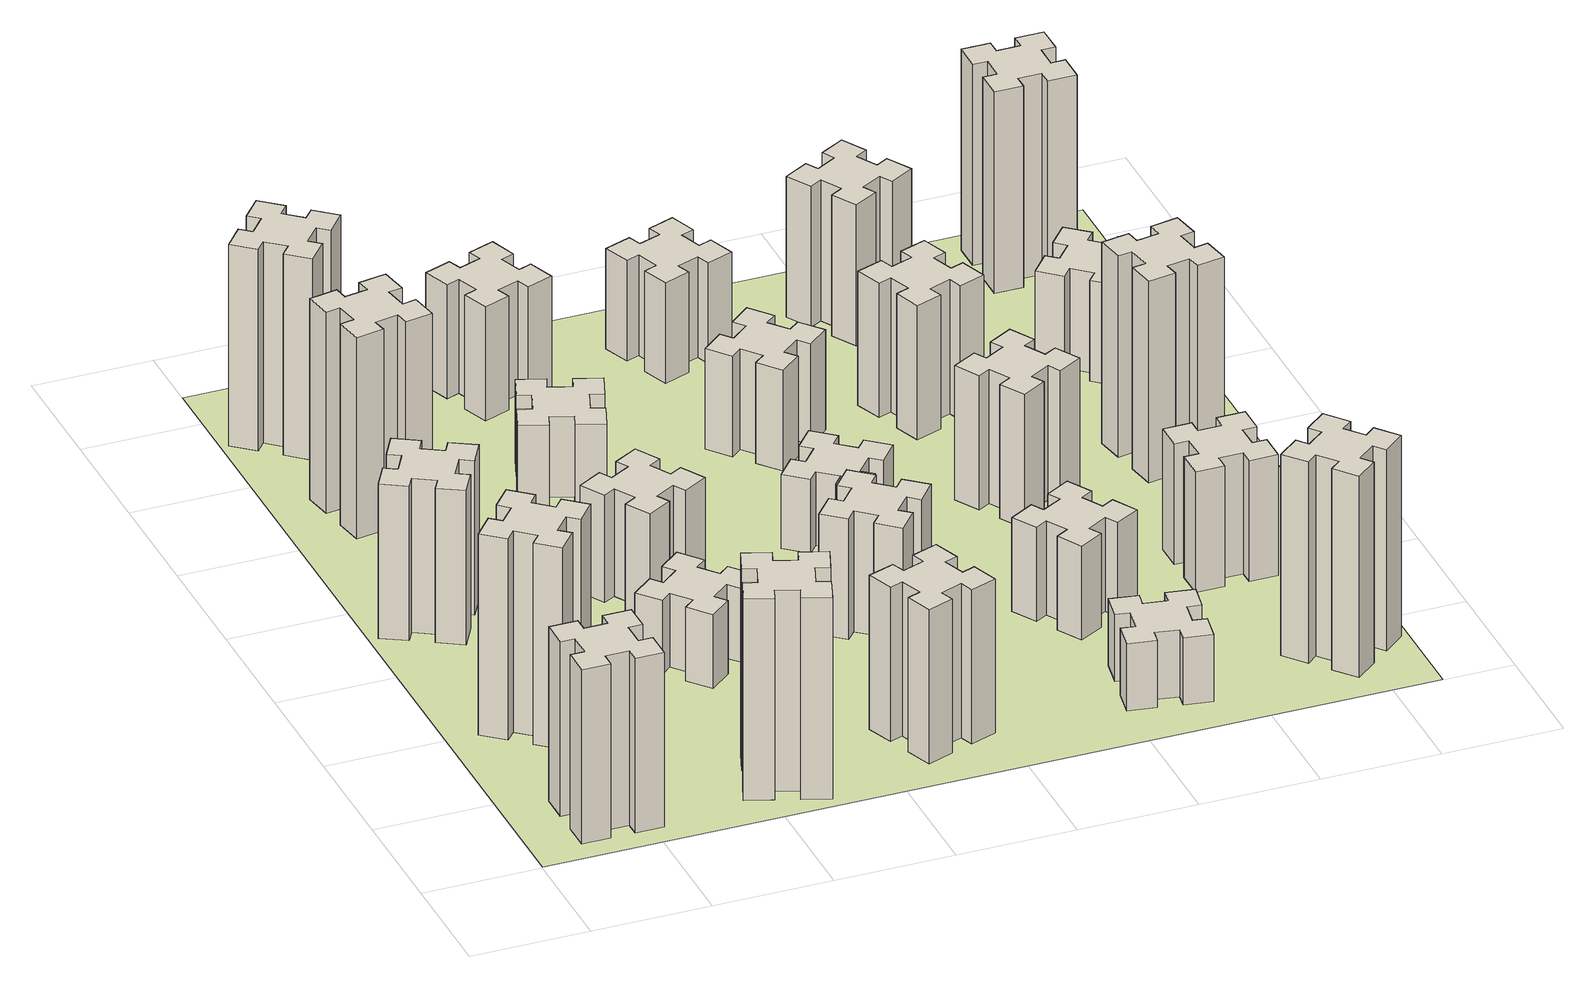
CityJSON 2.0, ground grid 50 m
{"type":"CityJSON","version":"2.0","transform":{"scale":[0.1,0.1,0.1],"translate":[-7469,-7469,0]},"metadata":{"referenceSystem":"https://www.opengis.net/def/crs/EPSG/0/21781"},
"CityObjects":{
"building1":{"type":"Building","attributes":{"class":"1000","function":"1000","usage":"1000","yearOfConstruction":2016,"roofType":"1000","measuredHeight":78,"storeysAboveGround":30,"storeysBelowGround":0},"geometry":[{"type":"Solid","lod":"1","boundaries":[[[[0,1,2,3,4,5,6,7,8,9,10,11,12,13,14,15,16,17,18,19]],[[17,16,20,21]],[[16,15,22,20]],[[15,14,23,22]],[[14,13,24,23]],[[13,12,25,24]],[[12,11,26,25]],[[11,10,27,26]],[[10,9,28,27]],[[9,8,29,28]],[[8,7,30,29]],[[7,6,31,30]],[[6,5,32,31]],[[5,4,33,32]],[[4,3,34,33]],[[3,2,35,34]],[[2,1,36,35]],[[1,0,37,36]],[[0,19,38,37]],[[19,18,39,38]],[[18,17,21,39]],[[24,25,26,27,28,29,30,31,32,33,34,35,36,37,38,39,21,20,22,23]]]]}]},
"building2":{"type":"Building","attributes":{"class":"1000","function":"1000","usage":"1000","yearOfConstruction":2016,"roofType":"1000","measuredHeight":90,"storeysAboveGround":30,"storeysBelowGround":0},"geometry":[{"type":"Solid","lod":"1","boundaries":[[[[40,41,42,43,44,45,46,47,48,49,50,51,52,53,54,55,56,57,58,59]],[[57,56,60,61]],[[56,55,62,60]],[[55,54,63,62]],[[54,53,64,63]],[[53,52,65,64]],[[52,51,66,65]],[[51,50,67,66]],[[50,49,68,67]],[[49,48,69,68]],[[48,47,70,69]],[[47,46,71,70]],[[46,45,72,71]],[[45,44,73,72]],[[44,43,74,73]],[[43,42,75,74]],[[42,41,76,75]],[[41,40,77,76]],[[40,59,78,77]],[[59,58,79,78]],[[58,57,61,79]],[[64,65,66,67,68,69,70,71,72,73,74,75,76,77,78,79,61,60,62,63]]]]}]},
"building3":{"type":"Building","attributes":{"class":"1000","function":"1000","usage":"1000","yearOfConstruction":2016,"roofType":"1000","measuredHeight":69,"storeysAboveGround":30,"storeysBelowGround":0},"geometry":[{"type":"Solid","lod":"1","boundaries":[[[[80,81,82,83,84,85,86,87,88,89,90,91,92,93,94,95,96,97,98,99]],[[97,96,100,101]],[[96,95,102,100]],[[95,94,103,102]],[[94,93,104,103]],[[93,92,105,104]],[[92,91,106,105]],[[91,90,107,106]],[[90,89,108,107]],[[89,88,109,108]],[[88,87,110,109]],[[87,86,111,110]],[[86,85,112,111]],[[85,84,113,112]],[[84,83,114,113]],[[83,82,115,114]],[[82,81,116,115]],[[81,80,117,116]],[[80,99,118,117]],[[99,98,119,118]],[[98,97,101,119]],[[104,105,106,107,108,109,110,111,112,113,114,115,116,117,118,119,101,100,102,103]]]]}]},
"building4":{"type":"Building","attributes":{"class":"1000","function":"1000","usage":"1000","yearOfConstruction":2016,"roofType":"1000","measuredHeight":90,"storeysAboveGround":30,"storeysBelowGround":0},"geometry":[{"type":"Solid","lod":"1","boundaries":[[[[120,121,122,123,124,125,126,127,128,129,130,131,132,133,134,135,136,137,138,139]],[[137,136,140,141]],[[136,135,142,140]],[[135,134,143,142]],[[134,133,144,143]],[[133,132,145,144]],[[132,131,146,145]],[[131,130,147,146]],[[130,129,148,147]],[[129,128,149,148]],[[128,127,150,149]],[[127,126,151,150]],[[126,125,152,151]],[[125,124,153,152]],[[124,123,154,153]],[[123,122,155,154]],[[122,121,156,155]],[[121,120,157,156]],[[120,139,158,157]],[[139,138,159,158]],[[138,137,141,159]],[[144,145,146,147,148,149,150,151,152,153,154,155,156,157,158,159,141,140,142,143]]]]}]},
"building5":{"type":"Building","attributes":{"class":"1000","function":"1000","usage":"1000","yearOfConstruction":2016,"roofType":"1000","measuredHeight":90,"storeysAboveGround":30,"storeysBelowGround":0},"geometry":[{"type":"Solid","lod":"1","boundaries":[[[[160,161,162,163,164,165,166,167,168,169,170,171,172,173,174,175,176,177,178,179]],[[177,176,180,181]],[[176,175,182,180]],[[175,174,183,182]],[[174,173,184,183]],[[173,172,185,184]],[[172,171,186,185]],[[171,170,187,186]],[[170,169,188,187]],[[169,168,189,188]],[[168,167,190,189]],[[167,166,191,190]],[[166,165,192,191]],[[165,164,193,192]],[[164,163,194,193]],[[163,162,195,194]],[[162,161,196,195]],[[161,160,197,196]],[[160,179,198,197]],[[179,178,199,198]],[[178,177,181,199]],[[184,185,186,187,188,189,190,191,192,193,194,195,196,197,198,199,181,180,182,183]]]]}]},
"building6":{"type":"Building","attributes":{"class":"1000","function":"1000","usage":"1000","yearOfConstruction":2016,"roofType":"1000","measuredHeight":90,"storeysAboveGround":30,"storeysBelowGround":0},"geometry":[{"type":"Solid","lod":"1","boundaries":[[[[200,201,202,203,204,205,206,207,208,209,210,211,212,213,214,215,216,217,218,219]],[[217,216,220,221]],[[216,215,222,220]],[[215,214,223,222]],[[214,213,224,223]],[[213,212,225,224]],[[212,211,226,225]],[[211,210,227,226]],[[210,209,228,227]],[[209,208,229,228]],[[208,207,230,229]],[[207,206,231,230]],[[206,205,232,231]],[[205,204,233,232]],[[204,203,234,233]],[[203,202,235,234]],[[202,201,236,235]],[[201,200,237,236]],[[200,219,238,237]],[[219,218,239,238]],[[218,217,221,239]],[[224,225,226,227,228,229,230,231,232,233,234,235,236,237,238,239,221,220,222,223]]]]}]},
"building7":{"type":"Building","attributes":{"class":"1000","function":"1000","usage":"1000","yearOfConstruction":2016,"roofType":"1000","measuredHeight":33,"storeysAboveGround":30,"storeysBelowGround":0},"geometry":[{"type":"Solid","lod":"1","boundaries":[[[[240,241,242,243,244,245,246,247,248,249,250,251,252,253,254,255,256,257,258,259]],[[257,256,260,261]],[[256,255,262,260]],[[255,254,263,262]],[[254,253,264,263]],[[253,252,265,264]],[[252,251,266,265]],[[251,250,267,266]],[[250,249,268,267]],[[249,248,269,268]],[[248,247,270,269]],[[247,246,271,270]],[[246,245,272,271]],[[245,244,273,272]],[[244,243,274,273]],[[243,242,275,274]],[[242,241,276,275]],[[241,240,277,276]],[[240,259,278,277]],[[259,258,279,278]],[[258,257,261,279]],[[264,265,266,267,268,269,270,271,272,273,274,275,276,277,278,279,261,260,262,263]]]]}]},
"building8":{"type":"Building","attributes":{"class":"1000","function":"1000","usage":"1000","yearOfConstruction":2016,"roofType":"1000","measuredHeight":48,"storeysAboveGround":30,"storeysBelowGround":0},"geometry":[{"type":"Solid","lod":"1","boundaries":[[[[280,281,282,283,284,285,286,287,288,289,290,291,292,293,294,295,296,297,298,299]],[[297,296,300,301]],[[296,295,302,300]],[[295,294,303,302]],[[294,293,304,303]],[[293,292,305,304]],[[292,291,306,305]],[[291,290,307,306]],[[290,289,308,307]],[[289,288,309,308]],[[288,287,310,309]],[[287,286,311,310]],[[286,285,312,311]],[[285,284,313,312]],[[284,283,314,313]],[[283,282,315,314]],[[282,281,316,315]],[[281,280,317,316]],[[280,299,318,317]],[[299,298,319,318]],[[298,297,301,319]],[[304,305,306,307,308,309,310,311,312,313,314,315,316,317,318,319,301,300,302,303]]]]}]},
"building9":{"type":"Building","attributes":{"class":"1000","function":"1000","usage":"1000","yearOfConstruction":2016,"roofType":"1000","measuredHeight":69,"storeysAboveGround":30,"storeysBelowGround":0},"geometry":[{"type":"Solid","lod":"1","boundaries":[[[[320,321,322,323,324,325,326,327,328,329,330,331,332,333,334,335,336,337,338,339]],[[337,336,340,341]],[[336,335,342,340]],[[335,334,343,342]],[[334,333,344,343]],[[333,332,345,344]],[[332,331,346,345]],[[331,330,347,346]],[[330,329,348,347]],[[329,328,349,348]],[[328,327,350,349]],[[327,326,351,350]],[[326,325,352,351]],[[325,324,353,352]],[[324,323,354,353]],[[323,322,355,354]],[[322,321,356,355]],[[321,320,357,356]],[[320,339,358,357]],[[339,338,359,358]],[[338,337,341,359]],[[344,345,346,347,348,349,350,351,352,353,354,355,356,357,358,359,341,340,342,343]]]]}]},
"building10":{"type":"Building","attributes":{"class":"1000","function":"1000","usage":"1000","yearOfConstruction":2016,"roofType":"1000","measuredHeight":36,"storeysAboveGround":30,"storeysBelowGround":0},"geometry":[{"type":"Solid","lod":"1","boundaries":[[[[360,361,362,363,364,365,366,367,368,369,370,371,372,373,374,375,376,377,378,379]],[[377,376,380,381]],[[376,375,382,380]],[[375,374,383,382]],[[374,373,384,383]],[[373,372,385,384]],[[372,371,386,385]],[[371,370,387,386]],[[370,369,388,387]],[[369,368,389,388]],[[368,367,390,389]],[[367,366,391,390]],[[366,365,392,391]],[[365,364,393,392]],[[364,363,394,393]],[[363,362,395,394]],[[362,361,396,395]],[[361,360,397,396]],[[360,379,398,397]],[[379,378,399,398]],[[378,377,381,399]],[[384,385,386,387,388,389,390,391,392,393,394,395,396,397,398,399,381,380,382,383]]]]}]},
"building11":{"type":"Building","attributes":{"class":"1000","function":"1000","usage":"1000","yearOfConstruction":2016,"roofType":"1000","measuredHeight":51,"storeysAboveGround":30,"storeysBelowGround":0},"geometry":[{"type":"Solid","lod":"1","boundaries":[[[[400,401,402,403,404,405,406,407,408,409,410,411,412,413,414,415,416,417,418,419]],[[417,416,420,421]],[[416,415,422,420]],[[415,414,423,422]],[[414,413,424,423]],[[413,412,425,424]],[[412,411,426,425]],[[411,410,427,426]],[[410,409,428,427]],[[409,408,429,428]],[[408,407,430,429]],[[407,406,431,430]],[[406,405,432,431]],[[405,404,433,432]],[[404,403,434,433]],[[403,402,435,434]],[[402,401,436,435]],[[401,400,437,436]],[[400,419,438,437]],[[419,418,439,438]],[[418,417,421,439]],[[424,425,426,427,428,429,430,431,432,433,434,435,436,437,438,439,421,420,422,423]]]]}]},
"building12":{"type":"Building","attributes":{"class":"1000","function":"1000","usage":"1000","yearOfConstruction":2016,"roofType":"1000","measuredHeight":54,"storeysAboveGround":30,"storeysBelowGround":0},"geometry":[{"type":"Solid","lod":"1","boundaries":[[[[440,441,442,443,444,445,446,447,448,449,450,451,452,453,454,455,456,457,458,459]],[[457,456,460,461]],[[456,455,462,460]],[[455,454,463,462]],[[454,453,464,463]],[[453,452,465,464]],[[452,451,466,465]],[[451,450,467,466]],[[450,449,468,467]],[[449,448,469,468]],[[448,447,470,469]],[[447,446,471,470]],[[446,445,472,471]],[[445,444,473,472]],[[444,443,474,473]],[[443,442,475,474]],[[442,441,476,475]],[[441,440,477,476]],[[440,459,478,477]],[[459,458,479,478]],[[458,457,461,479]],[[464,465,466,467,468,469,470,471,472,473,474,475,476,477,478,479,461,460,462,463]]]]}]},
"building13":{"type":"Building","attributes":{"class":"1000","function":"1000","usage":"1000","yearOfConstruction":2016,"roofType":"1000","measuredHeight":33,"storeysAboveGround":30,"storeysBelowGround":0},"geometry":[{"type":"Solid","lod":"1","boundaries":[[[[480,481,482,483,484,485,486,487,488,489,490,491,492,493,494,495,496,497,498,499]],[[497,496,500,501]],[[496,495,502,500]],[[495,494,503,502]],[[494,493,504,503]],[[493,492,505,504]],[[492,491,506,505]],[[491,490,507,506]],[[490,489,508,507]],[[489,488,509,508]],[[488,487,510,509]],[[487,486,511,510]],[[486,485,512,511]],[[485,484,513,512]],[[484,483,514,513]],[[483,482,515,514]],[[482,481,516,515]],[[481,480,517,516]],[[480,499,518,517]],[[499,498,519,518]],[[498,497,501,519]],[[504,505,506,507,508,509,510,511,512,513,514,515,516,517,518,519,501,500,502,503]]]]}]},
"building14":{"type":"Building","attributes":{"class":"1000","function":"1000","usage":"1000","yearOfConstruction":2016,"roofType":"1000","measuredHeight":45,"storeysAboveGround":30,"storeysBelowGround":0},"geometry":[{"type":"Solid","lod":"1","boundaries":[[[[520,521,522,523,524,525,526,527,528,529,530,531,532,533,534,535,536,537,538,539]],[[537,536,540,541]],[[536,535,542,540]],[[535,534,543,542]],[[534,533,544,543]],[[533,532,545,544]],[[532,531,546,545]],[[531,530,547,546]],[[530,529,548,547]],[[529,528,549,548]],[[528,527,550,549]],[[527,526,551,550]],[[526,525,552,551]],[[525,524,553,552]],[[524,523,554,553]],[[523,522,555,554]],[[522,521,556,555]],[[521,520,557,556]],[[520,539,558,557]],[[539,538,559,558]],[[538,537,541,559]],[[544,545,546,547,548,549,550,551,552,553,554,555,556,557,558,559,541,540,542,543]]]]}]},
"building15":{"type":"Building","attributes":{"class":"1000","function":"1000","usage":"1000","yearOfConstruction":2016,"roofType":"1000","measuredHeight":30,"storeysAboveGround":30,"storeysBelowGround":0},"geometry":[{"type":"Solid","lod":"1","boundaries":[[[[560,561,562,563,564,565,566,567,568,569,570,571,572,573,574,575,576,577,578,579]],[[577,576,580,581]],[[576,575,582,580]],[[575,574,583,582]],[[574,573,584,583]],[[573,572,585,584]],[[572,571,586,585]],[[571,570,587,586]],[[570,569,588,587]],[[569,568,589,588]],[[568,567,590,589]],[[567,566,591,590]],[[566,565,592,591]],[[565,564,593,592]],[[564,563,594,593]],[[563,562,595,594]],[[562,561,596,595]],[[561,560,597,596]],[[560,579,598,597]],[[579,578,599,598]],[[578,577,581,599]],[[584,585,586,587,588,589,590,591,592,593,594,595,596,597,598,599,581,580,582,583]]]]}]},
"building16":{"type":"Building","attributes":{"class":"1000","function":"1000","usage":"1000","yearOfConstruction":2016,"roofType":"1000","measuredHeight":45,"storeysAboveGround":30,"storeysBelowGround":0},"geometry":[{"type":"Solid","lod":"1","boundaries":[[[[600,601,602,603,604,605,606,607,608,609,610,611,612,613,614,615,616,617,618,619]],[[617,616,620,621]],[[616,615,622,620]],[[615,614,623,622]],[[614,613,624,623]],[[613,612,625,624]],[[612,611,626,625]],[[611,610,627,626]],[[610,609,628,627]],[[609,608,629,628]],[[608,607,630,629]],[[607,606,631,630]],[[606,605,632,631]],[[605,604,633,632]],[[604,603,634,633]],[[603,602,635,634]],[[602,601,636,635]],[[601,600,637,636]],[[600,619,638,637]],[[619,618,639,638]],[[618,617,621,639]],[[624,625,626,627,628,629,630,631,632,633,634,635,636,637,638,639,621,620,622,623]]]]}]},
"building17":{"type":"Building","attributes":{"class":"1000","function":"1000","usage":"1000","yearOfConstruction":2016,"roofType":"1000","measuredHeight":42,"storeysAboveGround":30,"storeysBelowGround":0},"geometry":[{"type":"Solid","lod":"1","boundaries":[[[[640,641,642,643,644,645,646,647,648,649,650,651,652,653,654,655,656,657,658,659]],[[657,656,660,661]],[[656,655,662,660]],[[655,654,663,662]],[[654,653,664,663]],[[653,652,665,664]],[[652,651,666,665]],[[651,650,667,666]],[[650,649,668,667]],[[649,648,669,668]],[[648,647,670,669]],[[647,646,671,670]],[[646,645,672,671]],[[645,644,673,672]],[[644,643,674,673]],[[643,642,675,674]],[[642,641,676,675]],[[641,640,677,676]],[[640,659,678,677]],[[659,658,679,678]],[[658,657,661,679]],[[664,665,666,667,668,669,670,671,672,673,674,675,676,677,678,679,661,660,662,663]]]]}]},
"building18":{"type":"Building","attributes":{"class":"1000","function":"1000","usage":"1000","yearOfConstruction":2016,"roofType":"1000","measuredHeight":60,"storeysAboveGround":30,"storeysBelowGround":0},"geometry":[{"type":"Solid","lod":"1","boundaries":[[[[680,681,682,683,684,685,686,687,688,689,690,691,692,693,694,695,696,697,698,699]],[[697,696,700,701]],[[696,695,702,700]],[[695,694,703,702]],[[694,693,704,703]],[[693,692,705,704]],[[692,691,706,705]],[[691,690,707,706]],[[690,689,708,707]],[[689,688,709,708]],[[688,687,710,709]],[[687,686,711,710]],[[686,685,712,711]],[[685,684,713,712]],[[684,683,714,713]],[[683,682,715,714]],[[682,681,716,715]],[[681,680,717,716]],[[680,699,718,717]],[[699,698,719,718]],[[698,697,701,719]],[[704,705,706,707,708,709,710,711,712,713,714,715,716,717,718,719,701,700,702,703]]]]}]},
"building19":{"type":"Building","attributes":{"class":"1000","function":"1000","usage":"1000","yearOfConstruction":2016,"roofType":"1000","measuredHeight":60,"storeysAboveGround":30,"storeysBelowGround":0},"geometry":[{"type":"Solid","lod":"1","boundaries":[[[[720,721,722,723,724,725,726,727,728,729,730,731,732,733,734,735,736,737,738,739]],[[737,736,740,741]],[[736,735,742,740]],[[735,734,743,742]],[[734,733,744,743]],[[733,732,745,744]],[[732,731,746,745]],[[731,730,747,746]],[[730,729,748,747]],[[729,728,749,748]],[[728,727,750,749]],[[727,726,751,750]],[[726,725,752,751]],[[725,724,753,752]],[[724,723,754,753]],[[723,722,755,754]],[[722,721,756,755]],[[721,720,757,756]],[[720,739,758,757]],[[739,738,759,758]],[[738,737,741,759]],[[744,745,746,747,748,749,750,751,752,753,754,755,756,757,758,759,741,740,742,743]]]]}]},
"building20":{"type":"Building","attributes":{"class":"1000","function":"1000","usage":"1000","yearOfConstruction":2016,"roofType":"1000","measuredHeight":90,"storeysAboveGround":30,"storeysBelowGround":0},"geometry":[{"type":"Solid","lod":"1","boundaries":[[[[760,761,762,763,764,765,766,767,768,769,770,771,772,773,774,775,776,777,778,779]],[[777,776,780,781]],[[776,775,782,780]],[[775,774,783,782]],[[774,773,784,783]],[[773,772,785,784]],[[772,771,786,785]],[[771,770,787,786]],[[770,769,788,787]],[[769,768,789,788]],[[768,767,790,789]],[[767,766,791,790]],[[766,765,792,791]],[[765,764,793,792]],[[764,763,794,793]],[[763,762,795,794]],[[762,761,796,795]],[[761,760,797,796]],[[760,779,798,797]],[[779,778,799,798]],[[778,777,781,799]],[[784,785,786,787,788,789,790,791,792,793,794,795,796,797,798,799,781,780,782,783]]]]}]},
"building21":{"type":"Building","attributes":{"class":"1000","function":"1000","usage":"1000","yearOfConstruction":2016,"roofType":"1000","measuredHeight":54,"storeysAboveGround":30,"storeysBelowGround":0},"geometry":[{"type":"Solid","lod":"1","boundaries":[[[[800,801,802,803,804,805,806,807,808,809,810,811,812,813,814,815,816,817,818,819]],[[817,816,820,821]],[[816,815,822,820]],[[815,814,823,822]],[[814,813,824,823]],[[813,812,825,824]],[[812,811,826,825]],[[811,810,827,826]],[[810,809,828,827]],[[809,808,829,828]],[[808,807,830,829]],[[807,806,831,830]],[[806,805,832,831]],[[805,804,833,832]],[[804,803,834,833]],[[803,802,835,834]],[[802,801,836,835]],[[801,800,837,836]],[[800,819,838,837]],[[819,818,839,838]],[[818,817,821,839]],[[824,825,826,827,828,829,830,831,832,833,834,835,836,837,838,839,821,820,822,823]]]]}]},
"building22":{"type":"Building","attributes":{"class":"1000","function":"1000","usage":"1000","yearOfConstruction":2016,"roofType":"1000","measuredHeight":63,"storeysAboveGround":30,"storeysBelowGround":0},"geometry":[{"type":"Solid","lod":"1","boundaries":[[[[840,841,842,843,844,845,846,847,848,849,850,851,852,853,854,855,856,857,858,859]],[[857,856,860,861]],[[856,855,862,860]],[[855,854,863,862]],[[854,853,864,863]],[[853,852,865,864]],[[852,851,866,865]],[[851,850,867,866]],[[850,849,868,867]],[[849,848,869,868]],[[848,847,870,869]],[[847,846,871,870]],[[846,845,872,871]],[[845,844,873,872]],[[844,843,874,873]],[[843,842,875,874]],[[842,841,876,875]],[[841,840,877,876]],[[840,859,878,877]],[[859,858,879,878]],[[858,857,861,879]],[[864,865,866,867,868,869,870,871,872,873,874,875,876,877,878,879,861,860,862,863]]]]}]},
"building23":{"type":"Building","attributes":{"class":"1000","function":"1000","usage":"1000","yearOfConstruction":2016,"roofType":"1000","measuredHeight":90,"storeysAboveGround":30,"storeysBelowGround":0},"geometry":[{"type":"Solid","lod":"1","boundaries":[[[[880,881,882,883,884,885,886,887,888,889,890,891,892,893,894,895,896,897,898,899]],[[897,896,900,901]],[[896,895,902,900]],[[895,894,903,902]],[[894,893,904,903]],[[893,892,905,904]],[[892,891,906,905]],[[891,890,907,906]],[[890,889,908,907]],[[889,888,909,908]],[[888,887,910,909]],[[887,886,911,910]],[[886,885,912,911]],[[885,884,913,912]],[[884,883,914,913]],[[883,882,915,914]],[[882,881,916,915]],[[881,880,917,916]],[[880,899,918,917]],[[899,898,919,918]],[[898,897,901,919]],[[904,905,906,907,908,909,910,911,912,913,914,915,916,917,918,919,901,900,902,903]]]]}]},
"building24":{"type":"Building","attributes":{"class":"1000","function":"1000","usage":"1000","yearOfConstruction":2016,"roofType":"1000","measuredHeight":45,"storeysAboveGround":30,"storeysBelowGround":0},"geometry":[{"type":"Solid","lod":"1","boundaries":[[[[920,921,922,923,924,925,926,927,928,929,930,931,932,933,934,935,936,937,938,939]],[[937,936,940,941]],[[936,935,942,940]],[[935,934,943,942]],[[934,933,944,943]],[[933,932,945,944]],[[932,931,946,945]],[[931,930,947,946]],[[930,929,948,947]],[[929,928,949,948]],[[928,927,950,949]],[[927,926,951,950]],[[926,925,952,951]],[[925,924,953,952]],[[924,923,954,953]],[[923,922,955,954]],[[922,921,956,955]],[[921,920,957,956]],[[920,939,958,957]],[[939,938,959,958]],[[938,937,941,959]],[[944,945,946,947,948,949,950,951,952,953,954,955,956,957,958,959,941,940,942,943]]]]}]},
"building25":{"type":"Building","attributes":{"class":"1000","function":"1000","usage":"1000","yearOfConstruction":2016,"roofType":"1000","measuredHeight":90,"storeysAboveGround":30,"storeysBelowGround":0},"geometry":[{"type":"Solid","lod":"1","boundaries":[[[[960,961,962,963,964,965,966,967,968,969,970,971,972,973,974,975,976,977,978,979]],[[977,976,980,981]],[[976,975,982,980]],[[975,974,983,982]],[[974,973,984,983]],[[973,972,985,984]],[[972,971,986,985]],[[971,970,987,986]],[[970,969,988,987]],[[969,968,989,988]],[[968,967,990,989]],[[967,966,991,990]],[[966,965,992,991]],[[965,964,993,992]],[[964,963,994,993]],[[963,962,995,994]],[[962,961,996,995]],[[961,960,997,996]],[[960,979,998,997]],[[979,978,999,998]],[[978,977,981,999]],[[984,985,986,987,988,989,990,991,992,993,994,995,996,997,998,999,981,980,982,983]]]]}]},
"landuse1":{"type":"LandUse","attributes":{"name":"plot1","function":"1010"},"geometry":[{"type":"MultiSurface","lod":"1","boundaries":[[[1000,1001,1002,1003]]]}]}
},
"vertices":[
[265,325,0],[265,225,0],[205,225,0],[205,105,0],[325,105,0],[325,165,0],[425,165,0],[425,105,0],[545,105,0],[545,225,0],[485,225,0],[485,325,0],[545,325,0],[545,445,0],[425,445,0],[425,385,0],[325,385,0],[325,445,0],[205,445,0],[205,325,0],[325,385,780],[325,445,780],[425,385,780],[425,445,780],[545,445,780],[545,325,780],[485,325,780],[485,225,780],[545,225,780],[545,105,780],[425,105,780],[425,165,780],[325,165,780],[325,105,780],[205,105,780],[205,225,780],[265,225,780],[265,325,780],[205,325,780],[205,445,780],
[484,1067,0],[408,1132,0],[446,1178,0],[354,1255,0],[277,1163,0],[323,1124,0],[259,1048,0],[213,1086,0],[136,994,0],[228,917,0],[266,963,0],[343,899,0],[304,853,0],[396,776,0],[473,868,0],[427,906,0],[492,983,0],[538,944,0],[615,1036,0],[523,1113,0],[492,983,900],[538,944,900],[427,906,900],[473,868,900],[396,776,900],[304,853,900],[343,899,900],[266,963,900],[228,917,900],[136,994,900],[213,1086,900],[259,1048,900],[323,1124,900],[277,1163,900],[354,1255,900],[446,1178,900],[408,1132,900],[484,1067,900],[523,1113,900],[615,1036,900],
[374,1926,0],[287,1976,0],[317,2028,0],[213,2088,0],[153,1984,0],[205,1954,0],[155,1867,0],[103,1897,0],[43,1793,0],[147,1733,0],[177,1785,0],[264,1735,0],[234,1683,0],[338,1623,0],[398,1727,0],[346,1757,0],[396,1844,0],[448,1814,0],[508,1918,0],[404,1978,0],[396,1844,690],[448,1814,690],[346,1757,690],[398,1727,690],[338,1623,690],[234,1683,690],[264,1735,690],[177,1785,690],[147,1733,690],[43,1793,690],[103,1897,690],[155,1867,690],[205,1954,690],[153,1984,690],[213,2088,690],[317,2028,690],[287,1976,690],[374,1926,690],[404,1978,690],[508,1918,690],
[405,2812,0],[307,2795,0],[297,2854,0],[178,2833,0],[199,2715,0],[258,2725,0],[276,2627,0],[217,2617,0],[237,2498,0],[356,2519,0],[345,2578,0],[444,2596,0],[454,2537,0],[572,2557,0],[551,2676,0],[492,2665,0],[475,2764,0],[534,2774,0],[513,2892,0],[395,2871,0],[475,2764,900],[534,2774,900],[492,2665,900],[551,2676,900],[572,2557,900],[454,2537,900],[444,2596,900],[345,2578,900],[356,2519,900],[237,2498,900],[217,2617,900],[276,2627,900],[258,2725,900],[199,2715,900],[178,2833,900],[297,2854,900],[307,2795,900],[405,2812,900],[395,2871,900],[513,2892,900],
[1029,360,0],[995,266,0],[939,287,0],[897,174,0],[1010,133,0],[1031,189,0],[1125,155,0],[1104,99,0],[1217,57,0],[1258,170,0],[1202,191,0],[1236,285,0],[1292,264,0],[1333,377,0],[1220,418,0],[1200,362,0],[1106,396,0],[1127,452,0],[1014,493,0],[973,380,0],[1106,396,900],[1127,452,900],[1200,362,900],[1220,418,900],[1333,377,900],[1292,264,900],[1236,285,900],[1202,191,900],[1258,170,900],[1217,57,900],[1104,99,900],[1125,155,900],[1031,189,900],[1010,133,900],[897,174,900],[939,287,900],[995,266,900],[1029,360,900],[973,380,900],[1014,493,900],
[384,3387,0],[308,3452,0],[346,3498,0],[254,3575,0],[177,3483,0],[223,3444,0],[159,3368,0],[113,3406,0],[36,3314,0],[128,3237,0],[166,3283,0],[243,3219,0],[204,3173,0],[296,3096,0],[373,3188,0],[327,3226,0],[392,3303,0],[438,3264,0],[515,3356,0],[423,3433,0],[392,3303,900],[438,3264,900],[327,3226,900],[373,3188,900],[296,3096,900],[204,3173,900],[243,3219,900],[166,3283,900],[128,3237,900],[36,3314,900],[113,3406,900],[159,3368,900],[223,3444,900],[177,3483,900],[254,3575,900],[346,3498,900],[308,3452,900],[384,3387,900],[423,3433,900],[515,3356,900],
[1083,1332,0],[1006,1267,0],[968,1313,0],[876,1236,0],[953,1144,0],[999,1183,0],[1063,1106,0],[1017,1068,0],[1094,976,0],[1186,1053,0],[1148,1099,0],[1224,1163,0],[1263,1117,0],[1355,1194,0],[1278,1286,0],[1232,1248,0],[1167,1324,0],[1213,1363,0],[1136,1455,0],[1044,1378,0],[1167,1324,330],[1213,1363,330],[1232,1248,330],[1278,1286,330],[1355,1194,330],[1263,1117,330],[1224,1163,330],[1148,1099,330],[1186,1053,330],[1094,976,330],[1017,1068,330],[1063,1106,330],[999,1183,330],[953,1144,330],[876,1236,330],[968,1313,330],[1006,1267,330],[1083,1332,330],[1044,1378,330],[1136,1455,330],
[995,1744,0],[1045,1657,0],[993,1627,0],[1053,1523,0],[1157,1583,0],[1127,1635,0],[1214,1685,0],[1244,1633,0],[1348,1693,0],[1288,1797,0],[1236,1767,0],[1186,1854,0],[1238,1884,0],[1178,1988,0],[1074,1928,0],[1104,1876,0],[1017,1826,0],[987,1878,0],[883,1818,0],[943,1714,0],[1017,1826,480],[987,1878,480],[1104,1876,480],[1074,1928,480],[1178,1988,480],[1238,1884,480],[1186,1854,480],[1236,1767,480],[1288,1797,480],[1348,1693,480],[1244,1633,480],[1214,1685,480],[1127,1635,480],[1157,1583,480],[1053,1523,480],[993,1627,480],[1045,1657,480],[995,1744,480],[943,1714,480],[883,1818,480],
[1765,496,0],[1671,462,0],[1650,518,0],[1537,477,0],[1579,364,0],[1635,385,0],[1669,291,0],[1613,270,0],[1654,157,0],[1767,199,0],[1746,255,0],[1840,289,0],[1860,233,0],[1973,274,0],[1932,387,0],[1876,366,0],[1842,460,0],[1898,480,0],[1857,593,0],[1744,552,0],[1842,460,690],[1898,480,690],[1876,366,690],[1932,387,690],[1973,274,690],[1860,233,690],[1840,289,690],[1746,255,690],[1767,199,690],[1654,157,690],[1613,270,690],[1669,291,690],[1635,385,690],[1579,364,690],[1537,477,690],[1650,518,690],[1671,462,690],[1765,496,690],[1744,552,690],[1857,593,690],
[1029,2680,0],[995,2586,0],[939,2607,0],[897,2494,0],[1010,2453,0],[1031,2509,0],[1125,2475,0],[1104,2419,0],[1217,2377,0],[1258,2490,0],[1202,2511,0],[1236,2605,0],[1292,2584,0],[1333,2697,0],[1220,2738,0],[1200,2682,0],[1106,2716,0],[1127,2772,0],[1014,2813,0],[973,2700,0],[1106,2716,360],[1127,2772,360],[1200,2682,360],[1220,2738,360],[1333,2697,360],[1292,2584,360],[1236,2605,360],[1202,2511,360],[1258,2490,360],[1217,2377,360],[1104,2419,360],[1125,2475,360],[1031,2509,360],[1010,2453,360],[897,2494,360],[939,2607,360],[995,2586,360],[1029,2680,360],[973,2700,360],[1014,2813,360],
[1125,3456,0],[1031,3422,0],[1010,3478,0],[897,3437,0],[939,3324,0],[995,3345,0],[1029,3251,0],[973,3230,0],[1014,3117,0],[1127,3159,0],[1106,3215,0],[1200,3249,0],[1220,3193,0],[1333,3234,0],[1292,3347,0],[1236,3326,0],[1202,3420,0],[1258,3440,0],[1217,3553,0],[1104,3512,0],[1202,3420,510],[1258,3440,510],[1236,3326,510],[1292,3347,510],[1333,3234,510],[1220,3193,510],[1200,3249,510],[1106,3215,510],[1127,3159,510],[1014,3117,510],[973,3230,510],[1029,3251,510],[995,3345,510],[939,3324,510],[897,3437,510],[1010,3478,510],[1031,3422,510],[1125,3456,510],[1104,3512,510],[1217,3553,510],
[1907,1106,0],[1972,1183,0],[2018,1144,0],[2095,1236,0],[2003,1313,0],[1964,1267,0],[1888,1332,0],[1926,1378,0],[1834,1455,0],[1757,1363,0],[1803,1324,0],[1739,1248,0],[1693,1286,0],[1616,1194,0],[1708,1117,0],[1746,1163,0],[1823,1099,0],[1784,1053,0],[1876,976,0],[1953,1068,0],[1823,1099,540],[1784,1053,540],[1746,1163,540],[1708,1117,540],[1616,1194,540],[1693,1286,540],[1739,1248,540],[1803,1324,540],[1757,1363,540],[1834,1455,540],[1926,1378,540],[1888,1332,540],[1964,1267,540],[2003,1313,540],[2095,1236,540],[2018,1144,540],[1972,1183,540],[1907,1106,540],[1953,1068,540],[1876,976,540],
[2007,1746,0],[2072,1823,0],[2118,1784,0],[2195,1876,0],[2103,1953,0],[2064,1907,0],[1988,1972,0],[2026,2018,0],[1934,2095,0],[1857,2003,0],[1903,1964,0],[1839,1888,0],[1793,1926,0],[1716,1834,0],[1808,1757,0],[1846,1803,0],[1923,1739,0],[1884,1693,0],[1976,1616,0],[2053,1708,0],[1923,1739,330],[1884,1693,330],[1846,1803,330],[1808,1757,330],[1716,1834,330],[1793,1926,330],[1839,1888,330],[1903,1964,330],[1857,2003,330],[1934,2095,330],[2026,2018,330],[1988,1972,330],[2064,1907,330],[2103,1953,330],[2195,1876,330],[2118,1784,330],[2072,1823,330],[2007,1746,330],[2053,1708,330],[1976,1616,330],
[1988,2479,0],[2064,2543,0],[2103,2497,0],[2195,2574,0],[2118,2666,0],[2072,2628,0],[2007,2704,0],[2053,2743,0],[1976,2835,0],[1884,2758,0],[1923,2712,0],[1846,2647,0],[1808,2693,0],[1716,2616,0],[1793,2524,0],[1839,2563,0],[1903,2486,0],[1857,2448,0],[1934,2356,0],[2026,2433,0],[1903,2486,450],[1857,2448,450],[1839,2563,450],[1793,2524,450],[1716,2616,450],[1808,2693,450],[1846,2647,450],[1923,2712,450],[1884,2758,450],[1976,2835,450],[2053,2743,450],[2007,2704,450],[2072,2628,450],[2118,2666,450],[2195,2574,450],[2103,2497,450],[2064,2543,450],[1988,2479,450],[2026,2433,450],[1934,2356,450],
[2596,444,0],[2578,345,0],[2519,356,0],[2498,237,0],[2617,217,0],[2627,276,0],[2725,258,0],[2715,199,0],[2833,178,0],[2854,297,0],[2795,307,0],[2812,405,0],[2871,395,0],[2892,513,0],[2774,534,0],[2764,475,0],[2665,492,0],[2676,551,0],[2557,572,0],[2537,454,0],[2665,492,300],[2676,551,300],[2764,475,300],[2774,534,300],[2892,513,300],[2871,395,300],[2812,405,300],[2795,307,300],[2854,297,300],[2833,178,300],[2715,199,300],[2725,258,300],[2627,276,300],[2617,217,300],[2498,237,300],[2519,356,300],[2578,345,300],[2596,444,300],[2537,454,300],[2557,572,300],
[1865,3456,0],[1771,3422,0],[1750,3478,0],[1637,3437,0],[1679,3324,0],[1735,3345,0],[1769,3251,0],[1713,3230,0],[1754,3117,0],[1867,3159,0],[1846,3215,0],[1940,3249,0],[1960,3193,0],[2073,3234,0],[2032,3347,0],[1976,3326,0],[1942,3420,0],[1998,3440,0],[1957,3553,0],[1844,3512,0],[1942,3420,450],[1998,3440,450],[1976,3326,450],[2032,3347,450],[2073,3234,450],[1960,3193,450],[1940,3249,450],[1846,3215,450],[1867,3159,450],[1754,3117,450],[1713,3230,450],[1769,3251,450],[1735,3345,450],[1679,3324,450],[1637,3437,450],[1750,3478,450],[1771,3422,450],[1865,3456,450],[1844,3512,450],[1957,3553,450],
[2584,1136,0],[2497,1086,0],[2467,1138,0],[2363,1078,0],[2423,974,0],[2475,1004,0],[2525,917,0],[2473,887,0],[2533,783,0],[2637,843,0],[2607,895,0],[2694,945,0],[2724,893,0],[2828,953,0],[2768,1057,0],[2716,1027,0],[2666,1114,0],[2718,1144,0],[2658,1248,0],[2554,1188,0],[2666,1114,420],[2718,1144,420],[2716,1027,420],[2768,1057,420],[2828,953,420],[2724,893,420],[2694,945,420],[2607,895,420],[2637,843,420],[2533,783,420],[2473,887,420],[2525,917,420],[2475,1004,420],[2423,974,420],[2363,1078,420],[2467,1138,420],[2497,1086,420],[2584,1136,420],[2554,1188,420],[2658,1248,420],
[2816,1867,0],[2766,1954,0],[2818,1984,0],[2758,2088,0],[2654,2028,0],[2684,1976,0],[2597,1926,0],[2567,1978,0],[2463,1918,0],[2523,1814,0],[2575,1844,0],[2625,1757,0],[2573,1727,0],[2633,1623,0],[2737,1683,0],[2707,1735,0],[2794,1785,0],[2824,1733,0],[2928,1793,0],[2868,1897,0],[2794,1785,600],[2824,1733,600],[2707,1735,600],[2737,1683,600],[2633,1623,600],[2573,1727,600],[2625,1757,600],[2575,1844,600],[2523,1814,600],[2463,1918,600],[2567,1978,600],[2597,1926,600],[2684,1976,600],[2654,2028,600],[2758,2088,600],[2818,1984,600],[2766,1954,600],[2816,1867,600],[2868,1897,600],[2928,1793,600],
[2586,2475,0],[2680,2509,0],[2700,2453,0],[2813,2494,0],[2772,2607,0],[2716,2586,0],[2682,2680,0],[2738,2700,0],[2697,2813,0],[2584,2772,0],[2605,2716,0],[2511,2682,0],[2490,2738,0],[2377,2697,0],[2419,2584,0],[2475,2605,0],[2509,2511,0],[2453,2490,0],[2494,2377,0],[2607,2419,0],[2509,2511,600],[2453,2490,600],[2475,2605,600],[2419,2584,600],[2377,2697,600],[2490,2738,600],[2511,2682,600],[2605,2716,600],[2584,2772,600],[2697,2813,600],[2738,2700,600],[2682,2680,600],[2716,2586,600],[2772,2607,600],[2813,2494,600],[2700,2453,600],[2680,2509,600],[2586,2475,600],[2607,2419,600],[2494,2377,600],
[3468,259,0],[3544,323,0],[3583,277,0],[3675,354,0],[3598,446,0],[3552,408,0],[3487,484,0],[3533,523,0],[3456,615,0],[3364,538,0],[3403,492,0],[3326,427,0],[3288,473,0],[3196,396,0],[3273,304,0],[3319,343,0],[3383,266,0],[3337,228,0],[3414,136,0],[3506,213,0],[3383,266,900],[3337,228,900],[3319,343,900],[3273,304,900],[3196,396,900],[3288,473,900],[3326,427,900],[3403,492,900],[3364,538,900],[3456,615,900],[3533,523,900],[3487,484,900],[3552,408,900],[3598,446,900],[3675,354,900],[3583,277,900],[3544,323,900],[3468,259,900],[3506,213,900],[3414,136,900],
[3185,1005,0],[3285,1005,0],[3285,945,0],[3405,945,0],[3405,1065,0],[3345,1065,0],[3345,1165,0],[3405,1165,0],[3405,1285,0],[3285,1285,0],[3285,1225,0],[3185,1225,0],[3185,1285,0],[3065,1285,0],[3065,1165,0],[3125,1165,0],[3125,1065,0],[3065,1065,0],[3065,945,0],[3185,945,0],[3125,1065,540],[3065,1065,540],[3125,1165,540],[3065,1165,540],[3065,1285,540],[3185,1285,540],[3185,1225,540],[3285,1225,540],[3285,1285,540],[3405,1285,540],[3405,1165,540],[3345,1165,540],[3345,1065,540],[3405,1065,540],[3405,945,540],[3285,945,540],[3285,1005,540],[3185,1005,540],[3185,945,540],[3065,945,540],
[2716,3347,0],[2666,3434,0],[2718,3464,0],[2658,3568,0],[2554,3508,0],[2584,3456,0],[2497,3406,0],[2467,3458,0],[2363,3398,0],[2423,3294,0],[2475,3324,0],[2525,3237,0],[2473,3207,0],[2533,3103,0],[2637,3163,0],[2607,3215,0],[2694,3265,0],[2724,3213,0],[2828,3273,0],[2768,3377,0],[2694,3265,630],[2724,3213,630],[2607,3215,630],[2637,3163,630],[2533,3103,630],[2473,3207,630],[2525,3237,630],[2475,3324,630],[2423,3294,630],[2363,3398,630],[2467,3458,630],[2497,3406,630],[2584,3456,630],[2554,3508,630],[2658,3568,630],[2718,3464,630],[2666,3434,630],[2716,3347,630],[2768,3377,630],[2828,3273,630],
[3365,2072,0],[3267,2055,0],[3257,2114,0],[3138,2093,0],[3159,1975,0],[3218,1985,0],[3236,1887,0],[3177,1877,0],[3197,1758,0],[3316,1779,0],[3305,1838,0],[3404,1856,0],[3414,1797,0],[3532,1817,0],[3511,1936,0],[3452,1925,0],[3435,2024,0],[3494,2034,0],[3473,2152,0],[3355,2131,0],[3435,2024,900],[3494,2034,900],[3452,1925,900],[3511,1936,900],[3532,1817,900],[3414,1797,900],[3404,1856,900],[3305,1838,900],[3316,1779,900],[3197,1758,900],[3177,1877,900],[3236,1887,900],[3218,1985,900],[3159,1975,900],[3138,2093,900],[3257,2114,900],[3267,2055,900],[3365,2072,900],[3355,2131,900],[3473,2152,900],
[3444,2747,0],[3368,2812,0],[3406,2858,0],[3314,2935,0],[3237,2843,0],[3283,2804,0],[3219,2728,0],[3173,2766,0],[3096,2674,0],[3188,2597,0],[3226,2643,0],[3303,2579,0],[3264,2533,0],[3356,2456,0],[3433,2548,0],[3387,2586,0],[3452,2663,0],[3498,2624,0],[3575,2716,0],[3483,2793,0],[3452,2663,450],[3498,2624,450],[3387,2586,450],[3433,2548,450],[3356,2456,450],[3264,2533,450],[3303,2579,450],[3226,2643,450],[3188,2597,450],[3096,2674,450],[3173,2766,450],[3219,2728,450],[3283,2804,450],[3237,2843,450],[3314,2935,450],[3406,2858,450],[3368,2812,450],[3444,2747,450],[3483,2793,450],[3575,2716,450],
[3285,3325,0],[3385,3325,0],[3385,3265,0],[3505,3265,0],[3505,3385,0],[3445,3385,0],[3445,3485,0],[3505,3485,0],[3505,3605,0],[3385,3605,0],[3385,3545,0],[3285,3545,0],[3285,3605,0],[3165,3605,0],[3165,3485,0],[3225,3485,0],[3225,3385,0],[3165,3385,0],[3165,3265,0],[3285,3265,0],[3225,3385,900],[3165,3385,900],[3225,3485,900],[3165,3485,900],[3165,3605,900],[3285,3605,900],[3285,3545,900],[3385,3545,900],[3385,3605,900],[3505,3605,900],[3505,3485,900],[3445,3485,900],[3445,3385,900],[3505,3385,900],[3505,3265,900],[3385,3265,900],[3385,3325,900],[3285,3325,900],[3285,3265,900],[3165,3265,900],
[5,3705,0],[3705,3705,0],[3705,5,0],[5,5,0]
]}
